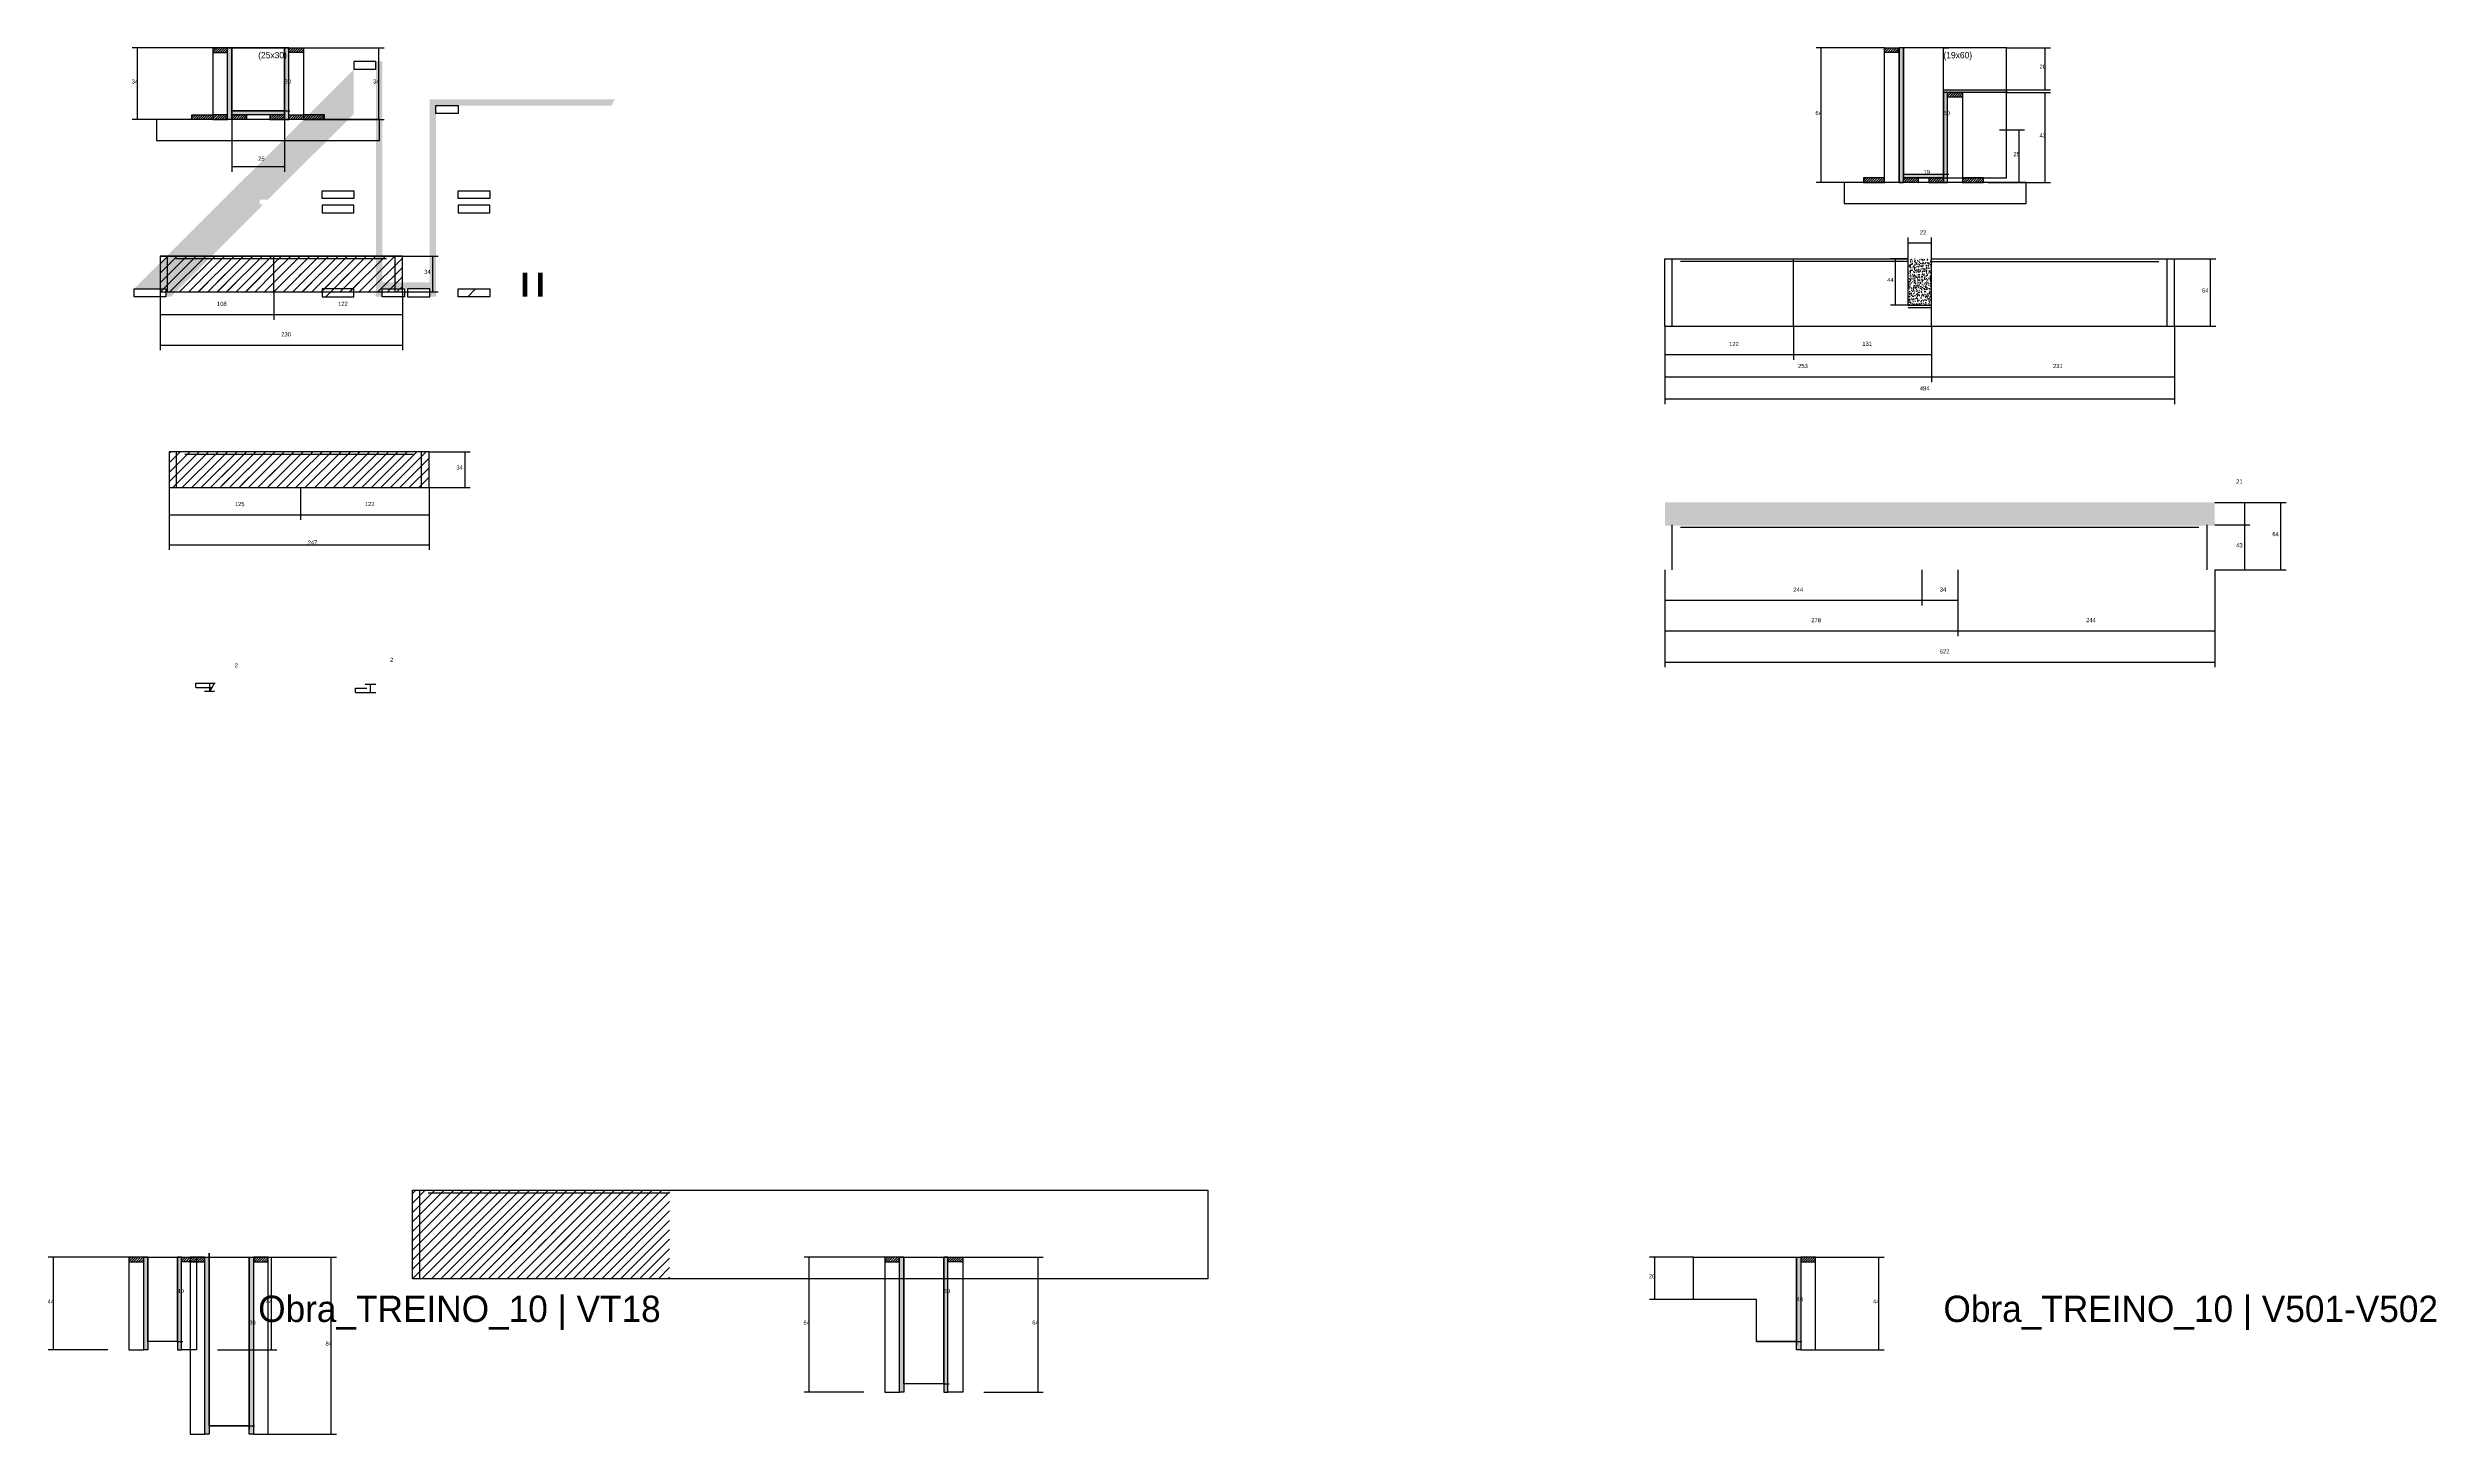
# Model space of a CAD drawing. Header units: metres. Extents: x -65046 to 21926, y -45195 to 1016.
# Drawn here: x 15800 to 18068, y -21117 to -19800 of the extents above; entities that cross this region are included whole.
import ezdxf

# ---------------------------------------------------------------- set-up
doc = ezdxf.new("R2010")
doc.units = ezdxf.units.M
for name, color, linetype in [('CONCRETO', 251, 'Continuous'), ('COTA', 241, 'Continuous'), ('Hachura', 253, 'Continuous'), ('LABEL_ID', 3, 'Continuous'), ('Madeira', 126, 'Continuous'), ('Painéis', 200, 'Continuous'), ('SARR_2.2x7', 40, 'Continuous'), ('Texto Seção', 7, 'Continuous')]:
    doc.layers.add(name, color=color, linetype=linetype)

msp = doc.modelspace()

# ---------------------------------------------------------------- hatches: boundary and pattern name
at = {"layer": 'COTA'}
h = msp.add_hatch(dxfattribs=at)
h.set_pattern_fill('AR-CONC', scale=4)
h.paths.add_polyline_path([(16117.8, -19812.9), (16117.8, -20022.9), (16162.8, -20022.9), (16162.8, -19848.9), (16338.8, -19848.9), (16359.5, -19812.9)])
h = msp.add_hatch(dxfattribs=at)
h.set_pattern_fill('AR-CONC', scale=4)
h.paths.add_polyline_path([(16120, -19923.4), (16134.9, -19923.4), (16134.9, -19923.4), (16134.9, -19907.8), (16134.9, -19907.8), (16120, -19907.8), (16120, -19907.8), (16120, -19923.4)])
h = msp.add_hatch(dxfattribs=at)
h.set_pattern_fill('AR-CONC', scale=4)
h.paths.add_polyline_path([(16145.3, -19923.4), (16160.2, -19923.4), (16160.2, -19923.4), (16160.2, -19907.8), (16160.2, -19907.8), (16145.3, -19907.8), (16145.3, -19907.8), (16145.3, -19923.4)])
h = msp.add_hatch(dxfattribs=at)
h.set_pattern_fill('AR-CONC', scale=4)
h.paths.add_polyline_path([(16131.9, -20020.9), (16147.7, -20020.9), (16147.7, -20020.9), (16147.7, -20004.8), (16147.7, -20004.8), (16131.9, -20004.8), (16131.9, -20004.8), (16131.9, -20020.9)])
h = msp.add_hatch(dxfattribs=at)
h.set_pattern_fill('AR-CONC', scale=0.03)
h.paths.add_polyline_path([(17566.5, -20044.5), (17588.5, -20044.5), (17588.5, -20000.5), (17566.5, -20000.5)])
h = msp.add_hatch(dxfattribs=at)
h.set_pattern_fill('AR-CONC', scale=0.03)
h.paths.add_polyline_path([(17335.5, -20231.8), (17335.5, -20253.8), (17857.5, -20253.8), (17857.5, -20231.8)])
at = {"layer": 'Hachura'}
h = msp.add_hatch(dxfattribs=at)
h.set_pattern_fill('ANSI31', scale=0.5)
h.paths.add_polyline_path([(15971, -19804.4), (15971, -19800), (15971, -19800), (15957, -19800), (15957, -19800), (15957, -19804.4), (15957, -19804.4), (15971, -19804.4)])
h = msp.add_hatch(color=8, dxfattribs=at)
h.dxf.hatch_style = 1
h.paths.add_polyline_path([(15971, -19800), (15975, -19800), (15975, -19800), (15975, -19868), (15975, -19868), (15971, -19868), (15971, -19868), (15971, -19800)])
h = msp.add_hatch(color=8, dxfattribs=at)
h.dxf.hatch_style = 1
h.paths.add_polyline_path([(16029, -19800), (16025, -19800), (16025, -19800), (16025, -19868), (16025, -19868), (16029, -19868), (16029, -19868), (16029, -19800)])
h = msp.add_hatch(dxfattribs=at)
h.set_pattern_fill('ANSI31', scale=0.5)
h.paths.add_polyline_path([(16029, -19804.4), (16029, -19800), (16029, -19800), (16043, -19800), (16043, -19800), (16043, -19804.4), (16043, -19804.4), (16029, -19804.4)])
h = msp.add_hatch(dxfattribs=at)
h.set_pattern_fill('ANSI31', scale=30)
h.paths.add_polyline_path([(16090.8, -19812.9), (16111.8, -19812.9), (16111.8, -19820.4), (16090.8, -19820.4)])
h = msp.add_hatch(color=8, dxfattribs=at)
h.dxf.hatch_style = 1
h.paths.add_polyline_path([(16117.8, -19812.9), (16111.8, -19812.9), (16111.8, -19812.9), (16111.8, -20036.4), (16111.8, -20036.4), (16117.8, -20036.4), (16117.8, -20036.4), (16117.8, -19812.9)])
h = msp.add_hatch(dxfattribs=at)
h.set_pattern_fill('ANSI31', scale=0.5)
h.paths.add_polyline_path([(17544, -19804.4), (17544, -19800), (17544, -19800), (17558, -19800), (17558, -19800), (17558, -19804.4), (17558, -19804.4), (17544, -19804.4)])
h = msp.add_hatch(color=8, dxfattribs=at)
h.dxf.hatch_style = 1
h.paths.add_polyline_path([(17562, -19800), (17558, -19800), (17558, -19800), (17558, -19928), (17558, -19928), (17562, -19928), (17562, -19928), (17562, -19800)])
h = msp.add_hatch(color=8, dxfattribs=at)
h.dxf.hatch_style = 1
h.paths.add_polyline_path([(16090.8, -19862.8), (16090.8, -19820.4), (15882.3, -20028.8), (15912.4, -20028.8), (15912.4, -20036.4), (15917.2, -20036.4), (16005, -19948.6), (16001.3, -19948.6), (16001.3, -19944.1), (16009.4, -19944.1)])
h = msp.add_hatch(color=8, dxfattribs=at)
h.dxf.hatch_style = 1
h.paths.add_polyline_path([(17600, -19842.4), (17600, -19840), (17600, -19840), (17660, -19840), (17660, -19840), (17660, -19842.4), (17660, -19842.4), (17600, -19842.4)])
h = msp.add_hatch(dxfattribs=at)
h.set_pattern_fill('ANSI31', scale=0.5)
h.paths.add_polyline_path([(15937, -19868), (15937, -19863.6), (15937, -19863.6), (15957, -19863.6), (15957, -19863.6), (15957, -19868), (15957, -19868), (15937, -19868)])
h = msp.add_hatch(dxfattribs=at)
h.set_pattern_fill('ANSI31', scale=0.5)
h.paths.add_polyline_path([(15971, -19868), (15971, -19863.6), (15971, -19863.6), (15957, -19863.6), (15957, -19863.6), (15957, -19868), (15957, -19868), (15971, -19868)])
h = msp.add_hatch(color=8, dxfattribs=at)
h.dxf.hatch_style = 1
h.paths.add_polyline_path([(15975, -19863.6), (15975, -19860), (15975, -19860), (16025, -19860), (16025, -19860), (16025, -19863.6), (16025, -19863.6), (15975, -19863.6)])
h = msp.add_hatch(dxfattribs=at)
h.set_pattern_fill('ANSI31', scale=0.5)
h.paths.add_polyline_path([(15975, -19868), (15975, -19863.6), (15975, -19863.6), (15989, -19863.6), (15989, -19863.6), (15989, -19868), (15989, -19868), (15975, -19868)])
h = msp.add_hatch(dxfattribs=at)
h.set_pattern_fill('ANSI31', scale=0.5)
h.paths.add_polyline_path([(16025, -19868), (16025, -19863.6), (16025, -19863.6), (16011, -19863.6), (16011, -19863.6), (16011, -19868), (16011, -19868), (16025, -19868)])
h = msp.add_hatch(dxfattribs=at)
h.set_pattern_fill('ANSI31', scale=0.5)
h.paths.add_polyline_path([(16029, -19868), (16029, -19863.6), (16029, -19863.6), (16043, -19863.6), (16043, -19863.6), (16043, -19868), (16043, -19868), (16029, -19868)])
h = msp.add_hatch(dxfattribs=at)
h.set_pattern_fill('ANSI31', scale=0.5)
h.paths.add_polyline_path([(16063, -19868), (16063, -19863.6), (16063, -19863.6), (16043, -19863.6), (16043, -19863.6), (16043, -19868), (16043, -19868), (16063, -19868)])
h = msp.add_hatch(color=8, dxfattribs=at)
h.dxf.hatch_style = 1
h.paths.add_polyline_path([(16338.8, -19848.9), (16162.8, -19848.9), (16162.8, -19848.9), (16162.8, -19854.9), (16162.8, -19854.9), (16335.3, -19854.9), (16335.3, -19854.9), (16338.8, -19848.9)])
h = msp.add_hatch(color=8, dxfattribs=at)
h.dxf.hatch_style = 1
h.paths.add_polyline_path([(16168.8, -19854.9), (16162.8, -19854.9), (16162.8, -19854.9), (16162.8, -20036.4), (16162.8, -20036.4), (16168.8, -20036.4), (16168.8, -20036.4), (16168.8, -19854.9)])
h = msp.add_hatch(dxfattribs=at)
h.set_pattern_fill('ANSI31', scale=30)
h.paths.add_polyline_path([(16168.8, -19854.9), (16189.8, -19854.9), (16189.8, -19862.4), (16168.8, -19862.4)])
h = msp.add_hatch(color=8, dxfattribs=at)
h.dxf.hatch_style = 1
h.paths.add_polyline_path([(17604, -19842.4), (17600, -19842.4), (17600, -19842.4), (17600, -19928), (17600, -19928), (17604, -19928), (17604, -19928), (17604, -19842.4)])
h = msp.add_hatch(dxfattribs=at)
h.set_pattern_fill('ANSI31', scale=0.5)
h.paths.add_polyline_path([(17604, -19846.8), (17604, -19842.4), (17604, -19842.4), (17618, -19842.4), (17618, -19842.4), (17618, -19846.8), (17618, -19846.8), (17604, -19846.8)])
h = msp.add_hatch(dxfattribs=at)
h.set_pattern_fill('ANSI31', scale=0.5)
h.paths.add_polyline_path([(17544, -19928), (17544, -19923.6), (17544, -19923.6), (17524, -19923.6), (17524, -19923.6), (17524, -19928), (17524, -19928), (17544, -19928)])
h = msp.add_hatch(color=8, dxfattribs=at)
h.dxf.hatch_style = 1
h.paths.add_polyline_path([(17562, -19923.6), (17562, -19920), (17562, -19920), (17600, -19920), (17600, -19920), (17600, -19923.6), (17600, -19923.6), (17562, -19923.6)])
h = msp.add_hatch(dxfattribs=at)
h.set_pattern_fill('ANSI31', scale=0.5)
h.paths.add_polyline_path([(17562, -19928), (17562, -19923.6), (17562, -19923.6), (17576, -19923.6), (17576, -19923.6), (17576, -19928), (17576, -19928), (17562, -19928)])
h = msp.add_hatch(dxfattribs=at)
h.set_pattern_fill('ANSI31', scale=0.5)
h.paths.add_polyline_path([(17600, -19928), (17600, -19923.6), (17600, -19923.6), (17586, -19923.6), (17586, -19923.6), (17586, -19928), (17586, -19928), (17600, -19928)])
h = msp.add_hatch(dxfattribs=at)
h.set_pattern_fill('ANSI31', scale=0.5)
h.paths.add_polyline_path([(17638, -19928), (17638, -19923.6), (17638, -19923.6), (17618, -19923.6), (17618, -19923.6), (17618, -19928), (17618, -19928), (17638, -19928)])
h = msp.add_hatch(dxfattribs=at)
h.set_pattern_fill('ANSI32', scale=20)
h.paths.add_polyline_path([(16001.3, -19948.6), (16001.3, -19944.1), (16046.3, -19944.1), (16046.3, -19948.6)])
h = msp.add_hatch(dxfattribs=at)
h.set_pattern_fill('ANSI31', scale=30)
h.paths.add_polyline_path([(16090.8, -19943.3), (16090.8, -19935.8), (16060.7, -19935.8), (16060.7, -19943.3)])
h = msp.add_hatch(dxfattribs=at)
h.set_pattern_fill('ANSI31', scale=30)
h.paths.add_polyline_path([(16060.7, -19956.9), (16090.8, -19956.9), (16090.8, -19949.4), (16060.7, -19949.4)])
h = msp.add_hatch(dxfattribs=at)
h.set_pattern_fill('ANSI31', scale=30)
h.paths.add_polyline_path([(16219.8, -19943.3), (16219.8, -19935.8), (16189.8, -19935.8), (16189.8, -19943.3)])
h = msp.add_hatch(dxfattribs=at)
h.set_pattern_fill('ANSI31', scale=30)
h.paths.add_polyline_path([(16189.8, -19956.9), (16219.8, -19956.9), (16219.8, -19949.4), (16189.8, -19949.4)])
h = msp.add_hatch(dxfattribs=at)
h.set_pattern_fill('ANSI31', scale=2)
h.paths.add_polyline_path([(16014.9, -20031.8), (16014.9, -19997.8), (15906.9, -19997.8), (15906.9, -20031.8)])
h = msp.add_hatch(dxfattribs=at)
h.set_pattern_fill('ANSI31', scale=2)
h.paths.add_polyline_path([(16136.9, -19997.8), (16014.9, -19997.8), (16014.9, -20031.8), (16136.9, -20031.8)])
h = msp.add_hatch(dxfattribs=at)
h.set_pattern_fill('ANSI31', scale=2)
h.paths.add_polyline_path([(15930.2, -20030.7), (15997.8, -20030.7), (15997.8, -20030.7), (16003.3, -20014.8), (16003.3, -20014.8), (15935.7, -20014.8), (15935.7, -20014.8), (15930.2, -20030.7)])
h = msp.add_hatch(dxfattribs=at)
h.set_pattern_fill('ANSI31', scale=2)
h.paths.add_polyline_path([(16034.1, -20030.7), (16101.7, -20030.7), (16101.7, -20030.7), (16107.2, -20014.8), (16107.2, -20014.8), (16039.6, -20014.8), (16039.6, -20014.8), (16034.1, -20030.7)])
h = msp.add_hatch(color=8, dxfattribs=at)
h.dxf.hatch_style = 1
h.paths.add_polyline_path([(16162.8, -20022.9), (16117.8, -20022.9), (16117.8, -20022.9), (16117.8, -20028.9), (16117.8, -20028.9), (16162.8, -20028.9), (16162.8, -20028.9), (16162.8, -20022.9)])
h = msp.add_hatch(color=8, dxfattribs=at)
h.dxf.hatch_style = 1
h.paths.add_polyline_path([(16251.1, -20036.4), (16255.6, -20036.4), (16255.6, -20013.6), (16251.1, -20013.6)])
h = msp.add_hatch(color=8, dxfattribs=at)
h.dxf.hatch_style = 1
h.paths.add_polyline_path([(16265.5, -20036.4), (16270, -20036.4), (16270, -20013.6), (16265.5, -20013.6)])
h = msp.add_hatch(dxfattribs=at)
h.set_pattern_fill('ANSI31', scale=30)
h.paths.add_polyline_path([(15912.4, -20036.4), (15912.4, -20028.8), (15882.3, -20028.8), (15882.3, -20036.4)])
h = msp.add_hatch(dxfattribs=at)
h.set_pattern_fill('ANSI31', scale=30)
h.paths.add_polyline_path([(16060.8, -20036.4), (16090.8, -20036.4), (16090.8, -20028.9), (16060.8, -20028.9)])
h = msp.add_hatch(dxfattribs=at)
h.set_pattern_fill('ANSI31', scale=30)
h.paths.add_polyline_path([(16117.8, -20028.9), (16138.8, -20028.9), (16138.8, -20036.4), (16117.8, -20036.4)])
h = msp.add_hatch(dxfattribs=at)
h.set_pattern_fill('ANSI31', scale=30)
h.paths.add_polyline_path([(16162.8, -20036.4), (16162.8, -20028.9), (16141.8, -20028.9), (16141.8, -20036.4)])
h = msp.add_hatch(dxfattribs=at)
h.set_pattern_fill('ANSI31', scale=30)
h.paths.add_polyline_path([(16219.8, -20028.9), (16189.8, -20028.9), (16189.8, -20036.4), (16219.8, -20036.4)])
h = msp.add_hatch(dxfattribs=at)
h.set_pattern_fill('ANSI31', scale=2)
h.paths.add_polyline_path([(16040.2, -20183.6), (15915.4, -20183.6), (15915.4, -20217.6), (16040.2, -20217.6)])
h = msp.add_hatch(dxfattribs=at)
h.set_pattern_fill('ANSI31', scale=2)
h.paths.add_polyline_path([(15944.9, -20215.5), (16012.6, -20215.5), (16012.6, -20215.5), (16018.1, -20199.5), (16018.1, -20199.5), (15950.4, -20199.5), (15950.4, -20199.5), (15944.9, -20215.5)])
h = msp.add_hatch(dxfattribs=at)
h.set_pattern_fill('ANSI31', scale=2)
h.paths.add_polyline_path([(16162.2, -20183.6), (16040.2, -20183.6), (16040.2, -20217.6), (16162.2, -20217.6)])
h = msp.add_hatch(dxfattribs=at)
h.set_pattern_fill('ANSI31', scale=2)
h.paths.add_polyline_path([(16390.5, -20968.9), (16390.5, -20884.9), (16146.5, -20884.9), (16146.5, -20968.9)])
h = msp.add_hatch(dxfattribs=at)
h.set_pattern_fill('ANSI31', scale=2)
h.paths.add_polyline_path([(16225, -20939.3), (16292.6, -20939.3), (16292.6, -20939.3), (16298.1, -20923.3), (16298.1, -20923.3), (16230.5, -20923.3), (16230.5, -20923.3), (16225, -20939.3)])
h = msp.add_hatch(dxfattribs=at)
h.set_pattern_fill('ANSI31', scale=0.5)
h.paths.add_polyline_path([(15891.3, -20953), (15891.3, -20948.6), (15891.3, -20948.6), (15877.3, -20948.6), (15877.3, -20948.6), (15877.3, -20953), (15877.3, -20953), (15891.3, -20953)])
h = msp.add_hatch(color=8, dxfattribs=at)
h.dxf.hatch_style = 1
h.paths.add_polyline_path([(15891.3, -20948.6), (15895.3, -20948.6), (15895.3, -20948.6), (15895.3, -21036.6), (15895.3, -21036.6), (15891.3, -21036.6), (15891.3, -21036.6), (15891.3, -20948.6)])
h = msp.add_hatch(color=8, dxfattribs=at)
h.dxf.hatch_style = 1
h.paths.add_polyline_path([(15927.3, -20948.6), (15923.3, -20948.6), (15923.3, -20948.6), (15923.3, -21036.6), (15923.3, -21036.6), (15927.3, -21036.6), (15927.3, -21036.6), (15927.3, -20948.6)])
h = msp.add_hatch(dxfattribs=at)
h.set_pattern_fill('ANSI31', scale=0.5)
h.paths.add_polyline_path([(15927.3, -20953), (15927.3, -20948.6), (15927.3, -20948.6), (15941.3, -20948.6), (15941.3, -20948.6), (15941.3, -20953), (15941.3, -20953), (15927.3, -20953)])
h = msp.add_hatch(dxfattribs=at)
h.set_pattern_fill('ANSI31', scale=0.5)
h.paths.add_polyline_path([(15949.4, -20953), (15949.4, -20948.6), (15949.4, -20948.6), (15935.4, -20948.6), (15935.4, -20948.6), (15935.4, -20953), (15935.4, -20953), (15949.4, -20953)])
h = msp.add_hatch(color=8, dxfattribs=at)
h.dxf.hatch_style = 1
h.paths.add_polyline_path([(15949.4, -20948.6), (15953.4, -20948.6), (15953.4, -20948.6), (15953.4, -21116.6), (15953.4, -21116.6), (15949.4, -21116.6), (15949.4, -21116.6), (15949.4, -20948.6)])
h = msp.add_hatch(color=8, dxfattribs=at)
h.dxf.hatch_style = 1
h.paths.add_polyline_path([(15991.4, -20948.6), (15995.4, -20948.6), (15995.4, -20948.6), (15995.4, -21116.6), (15995.4, -21116.6), (15991.4, -21116.6), (15991.4, -21116.6), (15991.4, -20948.6)])
h = msp.add_hatch(dxfattribs=at)
h.set_pattern_fill('ANSI31', scale=0.5)
h.paths.add_polyline_path([(16009.4, -20953), (16009.4, -20948.6), (16009.4, -20948.6), (15995.4, -20948.6), (15995.4, -20948.6), (15995.4, -20953), (15995.4, -20953), (16009.4, -20953)])
h = msp.add_hatch(dxfattribs=at)
h.set_pattern_fill('ANSI31', scale=0.5)
h.paths.add_polyline_path([(16608.9, -20953), (16608.9, -20948.6), (16608.9, -20948.6), (16594.9, -20948.6), (16594.9, -20948.6), (16594.9, -20953), (16594.9, -20953), (16608.9, -20953)])
h = msp.add_hatch(color=8, dxfattribs=at)
h.dxf.hatch_style = 1
h.paths.add_polyline_path([(16608.9, -20948.6), (16612.9, -20948.6), (16612.9, -20948.6), (16612.9, -21076.6), (16612.9, -21076.6), (16608.9, -21076.6), (16608.9, -21076.6), (16608.9, -20948.6)])
h = msp.add_hatch(color=8, dxfattribs=at)
h.dxf.hatch_style = 1
h.paths.add_polyline_path([(16654.9, -20948.6), (16650.9, -20948.6), (16650.9, -20948.6), (16650.9, -21076.6), (16650.9, -21076.6), (16654.9, -21076.6), (16654.9, -21076.6), (16654.9, -20948.6)])
h = msp.add_hatch(dxfattribs=at)
h.set_pattern_fill('ANSI31', scale=0.5)
h.paths.add_polyline_path([(16654.9, -20953), (16654.9, -20948.6), (16654.9, -20948.6), (16668.9, -20948.6), (16668.9, -20948.6), (16668.9, -20953), (16668.9, -20953), (16654.9, -20953)])
h = msp.add_hatch(color=8, dxfattribs=at)
h.dxf.hatch_style = 1
h.paths.add_polyline_path([(17460.6, -20948.6), (17464.6, -20948.6), (17464.6, -20948.6), (17464.6, -21036.6), (17464.6, -21036.6), (17460.6, -21036.6), (17460.6, -21036.6), (17460.6, -20948.6)])
h = msp.add_hatch(dxfattribs=at)
h.set_pattern_fill('ANSI31', scale=0.5)
h.paths.add_polyline_path([(17478.6, -20953), (17478.6, -20948.6), (17478.6, -20948.6), (17464.6, -20948.6), (17464.6, -20948.6), (17464.6, -20953), (17464.6, -20953), (17478.6, -20953)])

# ---------------------------------------------------------------- linework, layer by layer
at = {"layer": 'CONCRETO'}
for points in [[(15975, -19800), (15975, -19800), (15975, -19800), (15975, -19800), (16025, -19800), (16025, -19800), (16025, -19800), (16025, -19860), (15975, -19860), (15975, -19800)], [(15975, -19860), (16025, -19860), (16025, -19800), (15975, -19800)], [(17600, -19840), (17660, -19840), (17660, -19800), (17600, -19800), (17600, -19800), (17562, -19800), (17562, -19923.6), (17562, -19923.6), (17562, -19920), (17600, -19920)], [(17562, -19923.6), (17660, -19923.6), (17660, -19800), (17562, -19800)], [(15895.3, -20948.6), (15895.3, -20948.6), (15895.3, -20948.6), (15895.3, -20948.6), (15923.3, -20948.6), (15923.3, -20948.6), (15923.3, -20948.6), (15923.3, -21028.6), (15895.3, -21028.6), (15895.3, -20948.6)], [(15953.4, -20944.6), (15953.4, -20944.6), (15953.4, -20948.6), (15953.4, -20948.6), (15953.4, -20948.6), (15991.4, -20948.6), (15991.4, -21112.2), (15991.4, -21112.2), (15991.4, -21108.6), (15953.4, -21108.6)], [(16612.9, -20948.6), (16612.9, -20948.6), (16612.9, -20948.6), (16612.9, -20948.6), (16650.9, -20948.6), (16650.9, -20948.6), (16650.9, -20948.6), (16650.9, -21068.6), (16612.9, -21068.6), (16612.9, -20948.6)], [(17422.6, -20988.6), (17362.6, -20988.6), (17362.6, -20948.6), (17422.6, -20948.6), (17422.6, -20948.6), (17460.6, -20948.6), (17460.6, -21032.2), (17460.6, -21032.2), (17460.6, -21028.6), (17422.6, -21028.6)]]:
    msp.add_lwpolyline(points, close=True, dxfattribs=at)
at = {"layer": 'COTA'}
for p, q in [((15975, -19800), (15880.4, -19800)), ((15885.4, -19868), (15885.4, -19800)), ((16025, -19860), (16025, -19800)), ((16025, -19800), (16030, -19800)), ((16043, -19800), (16119.5, -19800)), ((16114.5, -19868), (16114.5, -19800)), ((17544, -19800), (17479, -19800)), ((17484, -19928), (17484, -19800)), ((17600, -19920), (17600, -19800)), ((17600, -19800), (17605, -19800)), ((17660, -19800), (17701.7, -19800)), ((17696.7, -19840), (17696.7, -19800)), ((17660, -19840), (17701.7, -19840)), ((15975, -19863.6), (15975, -19917.8)), ((16025, -19860), (16030, -19860)), ((16025, -19863.6), (16025, -19917.8)), ((17660, -19842.4), (17701.7, -19842.4)), ((17696.7, -19928), (17696.7, -19842.4)), ((15937, -19868), (15880.4, -19868)), ((16063, -19868), (16119.5, -19868)), ((17653.3, -19878), (17676.9, -19878)), ((17671.9, -19928), (17671.9, -19878)), ((15975, -19912.8), (16025, -19912.8)), ((17544, -19928), (17479, -19928)), ((17562, -19928), (17562, -19915)), ((17562, -19920), (17600, -19920)), ((17600, -19928), (17600, -19915)), ((17600, -19920), (17605, -19920)), ((17642.4, -19928), (17701.7, -19928)), ((17653.3, -19928), (17676.9, -19928)), ((16136.9, -19997.8), (16170.9, -19997.8)), ((16165.9, -20031.8), (16165.9, -19997.8)), ((17566.5, -20000.5), (17566.5, -19980.3)), ((17566.5, -19985.3), (17588.5, -19985.3)), ((17588.5, -20000.5), (17588.5, -19980.3)), ((17566.5, -20000.5), (17549.6, -20000.5)), ((17554.6, -20044.5), (17554.6, -20000.5)), ((17819.5, -20000.5), (17858.5, -20000.5)), ((17853.5, -20064.5), (17853.5, -20000.5)), ((15906.9, -20031.8), (15906.9, -20087.3)), ((15906.9, -20031.8), (15906.9, -20058.3)), ((16014.9, -20031.8), (16014.9, -20058.3)), ((16014.9, -20031.8), (16014.9, -20058.3)), ((16136.9, -20031.8), (16170.9, -20031.8)), ((16136.9, -20031.8), (16136.9, -20087.3)), ((16136.9, -20031.8), (16136.9, -20058.3)), ((17566.5, -20044.5), (17549.6, -20044.5)), ((15906.9, -20053.3), (16014.9, -20053.3)), ((16014.9, -20053.3), (16136.9, -20053.3)), ((17335.5, -20064.5), (17335.5, -20096.3)), ((17335.5, -20064.5), (17335.5, -20138.5)), ((17335.5, -20064.5), (17335.5, -20117.4)), ((17457.5, -20064.5), (17457.5, -20096.3)), ((17457.5, -20064.5), (17457.5, -20096.3)), ((17588.5, -20064.5), (17588.5, -20096.3)), ((17588.5, -20064.5), (17588.5, -20117.4)), ((17588.5, -20064.5), (17588.5, -20117.4)), ((17819.5, -20064.5), (17819.5, -20117.4)), ((17819.5, -20064.5), (17858.5, -20064.5)), ((17819.5, -20064.5), (17819.5, -20138.5)), ((15906.9, -20082.3), (16136.9, -20082.3)), ((17335.5, -20091.3), (17457.5, -20091.3)), ((17335.5, -20112.4), (17588.5, -20112.4)), ((17457.5, -20091.3), (17588.5, -20091.3)), ((17588.5, -20112.4), (17819.5, -20112.4)), ((17335.5, -20133.5), (17819.5, -20133.5)), ((16162.2, -20183.6), (16201.4, -20183.6)), ((16196.4, -20217.6), (16196.4, -20183.6)), ((15915.4, -20217.6), (15915.4, -20276.9)), ((15915.4, -20217.6), (15915.4, -20248.4)), ((16040.2, -20217.6), (16040.2, -20248.4)), ((16040.2, -20217.6), (16040.2, -20248.4)), ((16162.2, -20217.6), (16201.4, -20217.6)), ((16162.2, -20217.6), (16162.2, -20276.9)), ((16162.2, -20217.6), (16162.2, -20248.4)), ((15915.4, -20243.4), (16040.2, -20243.4)), ((16040.2, -20243.4), (16162.2, -20243.4)), ((17857.5, -20231.8), (17891, -20231.8)), ((17857.5, -20231.8), (17925.4, -20231.8)), ((17886, -20253), (17886, -20231.8)), ((17920.4, -20295.8), (17920.4, -20231.8)), ((15915.4, -20271.9), (16162.2, -20271.9)), ((17857.5, -20253), (17891, -20253)), ((17857.5, -20253), (17891, -20253)), ((17886, -20295.8), (17886, -20253)), ((17335.5, -20295.8), (17335.5, -20358.6)), ((17335.5, -20295.8), (17335.5, -20329.6)), ((17335.5, -20295.8), (17335.5, -20388.3)), ((17579.5, -20295.8), (17579.5, -20329.6)), ((17579.5, -20295.8), (17579.5, -20329.6)), ((17613.5, -20295.8), (17613.5, -20358.6)), ((17613.5, -20295.8), (17613.5, -20358.6)), ((17613.5, -20295.8), (17613.5, -20329.6)), ((17857.5, -20295.8), (17857.5, -20358.6)), ((17857.5, -20295.8), (17891, -20295.8)), ((17857.5, -20295.8), (17925.4, -20295.8)), ((17857.5, -20295.8), (17857.5, -20388.3)), ((17335.5, -20324.6), (17579.5, -20324.6)), ((17579.5, -20324.6), (17613.5, -20324.6)), ((17335.5, -20353.6), (17613.5, -20353.6)), ((17613.5, -20353.6), (17857.5, -20353.6)), ((17335.5, -20383.3), (17857.5, -20383.3)), ((15954, -20411.4), (15954, -20403.4)), ((15954, -20403.4), (15959, -20403.4)), ((16101.5, -20404.2), (16111.6, -20404.2)), ((16106.6, -20412.2), (16106.6, -20404.2)), ((15958.4, -20411.4), (15949, -20411.4)), ((16106.6, -20412.2), (16111.6, -20412.2)), ((15895.3, -20948.6), (15800.6, -20948.6)), ((15805.6, -21036.6), (15805.6, -20948.6)), ((15923.3, -21028.6), (15923.3, -20948.6)), ((15923.3, -20948.6), (15928.3, -20948.6)), ((15941.3, -20948.6), (16017.7, -20948.6)), ((15953.4, -20948.6), (15996.4, -20948.6)), ((15991.4, -21108.6), (15991.4, -20948.6)), ((16009.4, -20948.6), (16074.4, -20948.6)), ((16012.7, -21036.6), (16012.7, -20948.6)), ((16069.4, -21116.6), (16069.4, -20948.6)), ((16612.9, -20948.6), (16518.2, -20948.6)), ((16523.2, -21076.6), (16523.2, -20948.6)), ((16650.9, -21068.6), (16650.9, -20948.6)), ((16650.9, -20948.6), (16655.9, -20948.6)), ((16668.9, -20948.6), (16745.4, -20948.6)), ((16740.4, -21076.6), (16740.4, -20948.6)), ((17362.6, -20948.6), (17320.9, -20948.6)), ((17325.9, -20988.6), (17325.9, -20948.6)), ((17422.6, -20948.6), (17465.6, -20948.6)), ((17460.6, -21028.6), (17460.6, -20948.6)), ((17478.6, -20948.6), (17543.6, -20948.6)), ((17538.6, -21036.6), (17538.6, -20948.6)), ((17362.6, -20988.6), (17320.9, -20988.6)), ((15857.3, -21036.6), (15800.6, -21036.6)), ((15923.3, -21028.6), (15928.3, -21028.6)), ((15961.3, -21036.6), (16017.7, -21036.6)), ((17422.6, -21028.6), (17465.6, -21028.6)), ((17478.6, -21036.6), (17543.6, -21036.6)), ((16574.9, -21076.6), (16518.2, -21076.6)), ((16650.9, -21068.6), (16655.9, -21068.6)), ((16688.9, -21076.6), (16745.4, -21076.6)), ((15953.4, -21108.6), (15996.4, -21108.6)), ((16009.4, -21116.6), (16074.4, -21116.6))]:
    msp.add_line(p, q, dxfattribs=at)
at = {"layer": 'Madeira'}
for points in [[(15971, -19804.4), (15971, -19800), (15957, -19800), (15957, -19804.4)], [(15971, -19800), (15957, -19800), (15957, -19868), (15971, -19868)], [(16029, -19804.4), (16029, -19800), (16043, -19800), (16043, -19804.4)], [(16029, -19800), (16043, -19800), (16043, -19868), (16029, -19868)], [(16090.8, -19820.4), (16111.8, -19820.4), (16111.8, -19812.9), (16090.8, -19812.9)], [(17544, -19804.4), (17544, -19800), (17558, -19800), (17558, -19804.4)], [(17544, -19800), (17558, -19800), (17558, -19928), (17544, -19928)], [(15937, -19868), (15937, -19863.6), (15957, -19863.6), (15957, -19868)], [(15971, -19868), (15971, -19863.6), (15957, -19863.6), (15957, -19868)], [(15975, -19868), (15975, -19863.6), (15989, -19863.6), (15989, -19868)], [(16025, -19868), (16025, -19863.6), (16011, -19863.6), (16011, -19868)], [(16029, -19868), (16029, -19863.6), (16043, -19863.6), (16043, -19868)], [(16063, -19868), (16063, -19863.6), (16043, -19863.6), (16043, -19868)], [(16189.8, -19862.4), (16168.8, -19862.4), (16168.8, -19854.9), (16189.8, -19854.9)], [(17604, -19846.8), (17604, -19842.4), (17618, -19842.4), (17618, -19846.8)], [(17604, -19842.4), (17618, -19842.4), (17618, -19928), (17604, -19928)], [(15903.6, -19888), (16115.2, -19888), (16115.2, -19868), (15903.6, -19868)], [(17505.6, -19948), (17678.6, -19948), (17678.6, -19928), (17505.6, -19928)], [(17544, -19928), (17544, -19923.6), (17524, -19923.6), (17524, -19928)], [(17562, -19928), (17562, -19923.6), (17576, -19923.6), (17576, -19928)], [(17600, -19928), (17600, -19923.6), (17586, -19923.6), (17586, -19928)], [(17638, -19928), (17638, -19923.6), (17618, -19923.6), (17618, -19928)], [(16060.7, -19935.8), (16090.8, -19935.8), (16090.8, -19943.3), (16060.7, -19943.3)], [(16060.7, -19956.9), (16090.8, -19956.9), (16090.8, -19949.4), (16060.7, -19949.4)], [(16189.8, -19935.8), (16219.8, -19935.8), (16219.8, -19943.3), (16189.8, -19943.3)], [(16189.8, -19956.9), (16219.8, -19956.9), (16219.8, -19949.4), (16189.8, -19949.4)], [(15882.3, -20028.8), (15912.4, -20028.8), (15912.4, -20036.4), (15882.3, -20036.4)], [(16060.8, -20036.4), (16090.8, -20036.4), (16090.8, -20028.9), (16060.8, -20028.9)], [(16138.8, -20036.4), (16117.8, -20036.4), (16117.8, -20028.9), (16138.8, -20028.9)], [(16141.8, -20036.4), (16162.8, -20036.4), (16162.8, -20028.9), (16141.8, -20028.9)], [(16219.8, -20036.4), (16189.8, -20036.4), (16189.8, -20028.9), (16219.8, -20028.9)], [(15891.3, -20953), (15891.3, -20948.6), (15877.3, -20948.6), (15877.3, -20953)], [(15891.3, -20948.6), (15877.3, -20948.6), (15877.3, -21036.6), (15891.3, -21036.6)], [(15927.3, -20953), (15927.3, -20948.6), (15941.3, -20948.6), (15941.3, -20953)], [(15927.3, -20948.6), (15941.3, -20948.6), (15941.3, -21036.6), (15927.3, -21036.6)], [(15949.4, -20953), (15949.4, -20948.6), (15935.4, -20948.6), (15935.4, -20953)], [(15949.4, -20948.6), (15935.4, -20948.6), (15935.4, -21116.6), (15949.4, -21116.6)], [(16009.4, -20953), (16009.4, -20948.6), (15995.4, -20948.6), (15995.4, -20953)], [(16009.4, -20948.6), (15995.4, -20948.6), (15995.4, -21116.6), (16009.4, -21116.6)], [(16608.9, -20953), (16608.9, -20948.6), (16594.9, -20948.6), (16594.9, -20953)], [(16608.9, -20948.6), (16594.9, -20948.6), (16594.9, -21076.6), (16608.9, -21076.6)], [(16654.9, -20953), (16654.9, -20948.6), (16668.9, -20948.6), (16668.9, -20953)], [(16654.9, -20948.6), (16668.9, -20948.6), (16668.9, -21076.6), (16654.9, -21076.6)], [(17478.6, -20953), (17478.6, -20948.6), (17464.6, -20948.6), (17464.6, -20953)], [(17478.6, -20948.6), (17464.6, -20948.6), (17464.6, -21036.6), (17478.6, -21036.6)]]:
    msp.add_lwpolyline(points, close=True, dxfattribs=at)
at = {"layer": 'Painéis'}
for p, q in [((15975, -19868), (15975, -19800)), ((16025, -19868), (16025, -19800)), ((17558, -19928), (17558, -19800)), ((17600, -19840), (17660, -19840)), ((15975, -19860), (16025, -19860)), ((15975, -19863.6), (15975, -19860)), ((16025, -19863.6), (16025, -19860)), ((17600, -19928), (17600, -19842.4)), ((17562, -19920), (17600, -19920)), ((17562, -19923.6), (17562, -19920)), ((17600, -19923.6), (17600, -19920)), ((15906.9, -19997.8), (16136.9, -19997.8)), ((16014.9, -20031.8), (16014.9, -19997.8)), ((16136.9, -20031.8), (16136.9, -19997.8)), ((17335.5, -20000.5), (17566.5, -20000.5)), ((17335.5, -20064.5), (17335.5, -20000.5)), ((17457.5, -20064.5), (17457.5, -20000.5)), ((17566.5, -20044.5), (17566.5, -20000.5)), ((17588.5, -20000.5), (17819.5, -20000.5)), ((17588.5, -20064.5), (17588.5, -20000.5)), ((17819.5, -20064.5), (17819.5, -20000.5)), ((15906.9, -20031.8), (16136.9, -20031.8)), ((17566.5, -20044.5), (17588.5, -20044.5)), ((17335.5, -20064.5), (17588.5, -20064.5)), ((17588.5, -20064.5), (17819.5, -20064.5))]:
    msp.add_line(p, q, dxfattribs=at)
for points in [[(15971, -19800), (15975, -19800), (15975, -19868), (15971, -19868)], [(16029, -19800), (16025, -19800), (16025, -19868), (16029, -19868)], [(17562, -19800), (17558, -19800), (17558, -19928), (17562, -19928)], [(17600, -19842.4), (17600, -19840), (17660, -19840), (17660, -19842.4)], [(15975, -19863.6), (15975, -19860), (16025, -19860), (16025, -19863.6)], [(17604, -19842.4), (17600, -19842.4), (17600, -19928), (17604, -19928)], [(17562, -19923.6), (17562, -19920), (17600, -19920), (17600, -19923.6)], [(15906.9, -20031.8), (16136.9, -20031.8), (16136.9, -19997.8), (15906.9, -19997.8)], [(15915.4, -20217.6), (16162.2, -20217.6), (16162.2, -20183.6), (15915.4, -20183.6)], [(16146.5, -20884.9), (16901.5, -20884.9), (16901.5, -20968.9), (16146.5, -20968.9)], [(15891.3, -20948.6), (15895.3, -20948.6), (15895.3, -21036.6), (15891.3, -21036.6)], [(15927.3, -20948.6), (15923.3, -20948.6), (15923.3, -21036.6), (15927.3, -21036.6)], [(15949.4, -20948.6), (15953.4, -20948.6), (15953.4, -21116.6), (15949.4, -21116.6)], [(15991.4, -20948.6), (15995.4, -20948.6), (15995.4, -21116.6), (15991.4, -21116.6)], [(16608.9, -20948.6), (16612.9, -20948.6), (16612.9, -21076.6), (16608.9, -21076.6)], [(16654.9, -20948.6), (16650.9, -20948.6), (16650.9, -21076.6), (16654.9, -21076.6)], [(17460.6, -20948.6), (17464.6, -20948.6), (17464.6, -21036.6), (17460.6, -21036.6)]]:
    msp.add_lwpolyline(points, close=True, dxfattribs=at)
at = {"layer": 'SARR_2.2x7'}
for p, q in [((15913.9, -20031.8), (15913.9, -19997.8)), ((15921.9, -20000), (16014.9, -20000)), ((16014.9, -20000), (16121.9, -20000)), ((16129.9, -20031.8), (16129.9, -19997.8)), ((17342.5, -20064.5), (17342.5, -20000.5)), ((17350.5, -20002.7), (17566.5, -20002.7)), ((17588.5, -20002.9), (17804.5, -20002.9)), ((17812.5, -20064.5), (17812.5, -20000.5)), ((17566.5, -20046.7), (17588.5, -20046.7)), ((15922.4, -20217.6), (15922.4, -20183.6)), ((15930.4, -20185.8), (16040.2, -20185.8)), ((16040.2, -20185.8), (16147.2, -20185.8)), ((16155.2, -20217.6), (16155.2, -20183.6)), ((17342.5, -20295.8), (17342.5, -20253)), ((17350.5, -20255.2), (17613.5, -20255.2)), ((17613.5, -20255.2), (17842.5, -20255.2)), ((17850.5, -20295.8), (17850.5, -20253)), ((15940.8, -20407.4), (15940.8, -20403.4)), ((15940.8, -20403.4), (15954, -20403.4)), ((15940.8, -20407.4), (15956.3, -20407.4)), ((15954, -20411.4), (15958.4, -20403.4)), ((16092.5, -20408.2), (16103.1, -20408.2)), ((16092.5, -20412.2), (16092.5, -20408.2)), ((16092.5, -20412.2), (16106.6, -20412.2)), ((16153.5, -20968.9), (16153.5, -20884.9)), ((16161.5, -20887.3), (16390.5, -20887.3))]:
    msp.add_line(p, q, dxfattribs=at)

# ---------------------------------------------------------------- texts
at = {"layer": 'COTA'}
for s, p in [('20', (17691.2, -19820)), ('34', (15879.9, -19834)), ('30', (16025, -19834)), ('34', (16109, -19834)), ('64', (17478.5, -19864)), ('60', (17600, -19864)), ('43', (17691.2, -19885.2)), ('25', (16000, -19907.3)), ('25', (17666.4, -19903)), ('19', (17581, -19920)), ('22', (17577.5, -19977.3)), ('34', (16157.6, -20014.8)), ('44', (17546.6, -20022.5)), ('108', (15960.9, -20045.2)), ('122', (16075.9, -20045.2)), ('64', (17845.4, -20032.5)), ('230', (16021.9, -20074.1)), ('122', (17396.5, -20083.3)), ('131', (17523, -20083.1)), ('253', (17462, -20104.2)), ('231', (17704, -20104.2)), ('484', (17577.5, -20125.4)), ('34', (16188.1, -20200.6)), ('21', (17877.9, -20213.9)), ('125', (15977.8, -20235.3)), ('122', (16101.2, -20235.3)), ('247', (16047, -20271.9)), ('43', (17877.9, -20274.4)), ('64', (17912.3, -20263.8)), ('244', (17457.5, -20316.6)), ('34', (17596.5, -20316.4)), ('278', (17474.5, -20345.5)), ('244', (17735.5, -20345.5)), ('2', (15977.7, -20388.5)), ('2', (16125.2, -20383.2)), ('522', (17596.5, -20375.2)), ('20', (17320.4, -20968.6)), ('44', (15800.1, -20992.6)), ('40', (15923.3, -20982.6)), ('44', (16007.2, -20992.6)), ('60', (16650.9, -20982.6)), ('40', (17460.6, -20990.4)), ('44', (17533.1, -20992.6)), ('80', (15991.4, -21012.6)), ('64', (16517.7, -21012.6)), ('64', (16734.9, -21012.6)), ('84', (16063.9, -21032.6))]:
    msp.add_text(s, height=4, dxfattribs=at).set_placement(p)
at = {"layer": 'LABEL_ID'}
for s, p in [('Obra_TREINO_10 | VT18', (16000, -21010)), ('Obra_TREINO_10 | V501-V502', (17600, -21010))]:
    msp.add_text(s, height=25, dxfattribs=at).set_placement(p)
at = {"layer": 'Texto Seção'}
for s, p in [('(25x30)', (16000, -19810)), ('(19x60)', (17600, -19810))]:
    msp.add_text(s, height=6, dxfattribs=at).set_placement(p)

doc.saveas('drawing.dxf')
